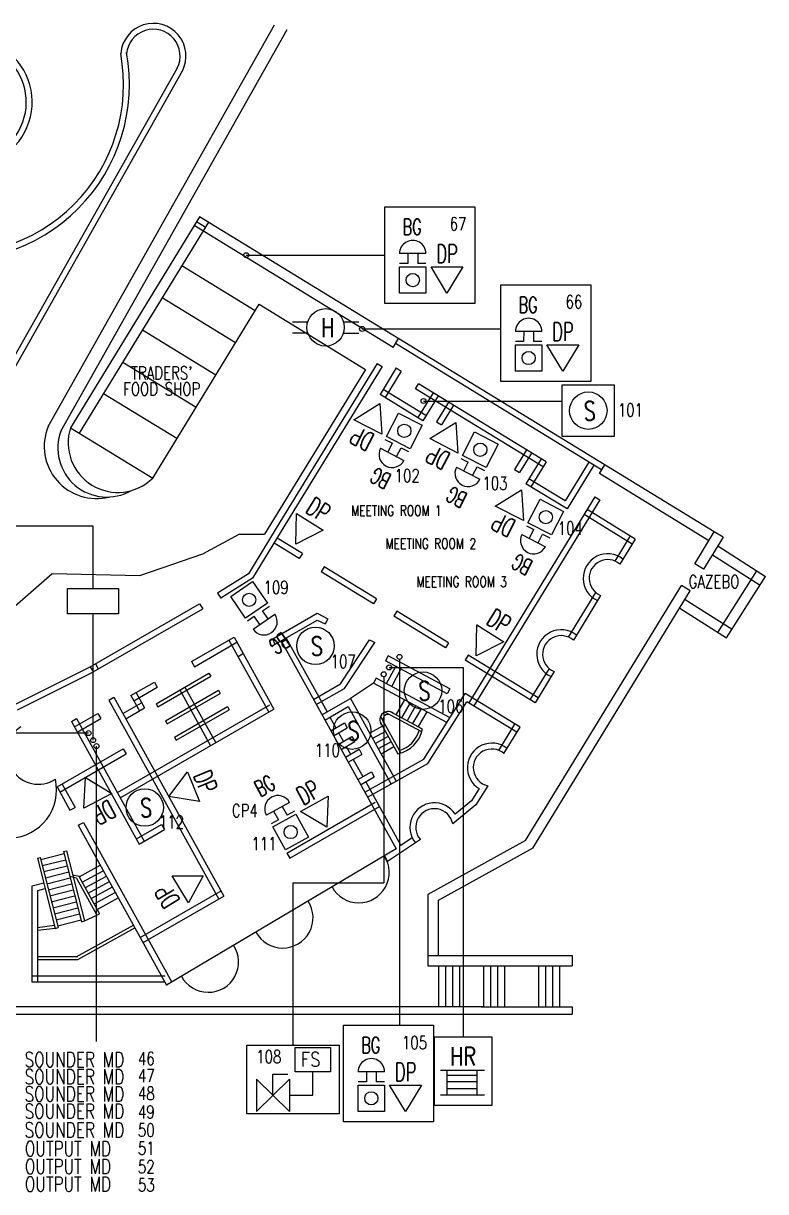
# Model space of a CAD drawing. Extents: x -2888 to 8486, y -2377 to 1555.
# Drawn here: x 6293.4 to 6382.6, y -451.5 to -311 of the extents above; entities that cross this region are included whole.
import ezdxf
from ezdxf.enums import TextEntityAlignment as Align

# ---------------------------------------------------------------- set-up
doc = ezdxf.new("R2010")
doc.units = 0
doc.layers.get('0').update_dxf_attribs({"linetype": 'CONTINUOUS'})
for name, color, linetype in [('FAPOINT', 1, 'CONTINUOUS'), ('FF_GRID_LINE', 8, 'CONTINUOUS'), ('MIMIC_SIZE', 7, 'CONTINUOUS'), ('NAMA_TEMPAT', 6, 'CONTINUOUS'), ('TEXT', 8, 'CONTINUOUS')]:
    doc.layers.add(name, color=color, linetype=linetype)
doc.styles.add('BADAI', font='romans.shx', dxfattribs={"width": 0.65})
doc.styles.add('PLOT02__REVB$0$NARROW', font='SIMPLEX', dxfattribs={"width": 0.75})
doc.styles.add('ROMANS', font='ROMANS.SHX', dxfattribs={"width": 0.8})

msp = doc.modelspace()

# ---------------------------------------------------------------- linework, layer by layer
at = {"color": 1}
for p, q in [((6341.795, -338.707), (6338.614, -338.703)), ((6339.608, -338.704), (6339.607, -339.897)), ((6340.801, -338.706), (6340.8, -339.899)), ((6338.609, -343.475), (6338.612, -340.294)), ((6339.607, -339.897), (6338.612, -339.896)), ((6338.612, -340.294), (6341.794, -340.297)), ((6341.794, -339.9), (6340.8, -339.899)), ((6341.794, -340.297), (6341.79, -343.479)), ((6342.406, -340.299), (6346.224, -340.289)), ((6344.311, -343.475), (6342.406, -340.299)), ((6346.224, -340.289), (6344.311, -343.475)), ((6355.729, -348.079), (6352.547, -348.075)), ((6353.542, -348.076), (6353.54, -349.269)), ((6354.735, -348.078), (6354.733, -349.271)), ((6352.542, -352.848), (6352.546, -349.666)), ((6353.54, -349.269), (6352.546, -349.268)), ((6352.546, -349.666), (6355.727, -349.669)), ((6355.728, -349.272), (6354.733, -349.271)), ((6355.727, -349.669), (6355.724, -352.851)), ((6356.34, -349.671), (6360.157, -349.661)), ((6358.245, -352.848), (6356.34, -349.671)), ((6360.157, -349.661), (6358.245, -352.848)), ((6333.105, -358.677), (6336.263, -356.718)), ((6336.263, -356.718), (6336.505, -360.414)), ((6337.049, -360.696), (6338.507, -357.868)), ((6336.505, -360.414), (6333.105, -358.677)), ((6341.334, -359.326), (6339.876, -362.154)), ((6342.242, -360.948), (6345.4, -358.989)), ((6345.4, -358.989), (6345.641, -362.685)), ((6339.876, -362.154), (6337.049, -360.696)), ((6346.185, -362.967), (6347.643, -360.139)), ((6336.319, -362.109), (6339.147, -363.567)), ((6336.866, -361.049), (6337.75, -361.505)), ((6337.203, -362.565), (6337.75, -361.505)), ((6338.263, -363.112), (6338.81, -362.051)), ((6338.81, -362.051), (6339.694, -362.507)), ((6345.641, -362.685), (6342.242, -360.948)), ((6350.471, -361.597), (6349.013, -364.425)), ((6346.003, -363.32), (6346.887, -363.776)), ((6349.013, -364.425), (6346.185, -362.967)), ((6345.456, -364.381), (6348.284, -365.839)), ((6346.34, -364.836), (6346.887, -363.776)), ((6347.4, -365.383), (6347.947, -364.323)), ((6347.947, -364.323), (6348.831, -364.779)), ((6350.112, -369.047), (6353.27, -367.088)), ((6353.27, -367.088), (6353.512, -370.784)), ((6353.512, -370.784), (6350.112, -369.047)), ((6354.056, -371.066), (6355.514, -368.238)), ((6326.137, -373.636), (6326.209, -369.932)), ((6326.209, -369.932), (6329.45, -371.951)), ((6358.342, -369.696), (6356.883, -372.524)), ((6329.45, -371.951), (6326.137, -373.636)), ((6353.873, -371.419), (6354.757, -371.875)), ((6356.883, -372.524), (6354.056, -371.066)), ((6354.21, -372.935), (6354.757, -371.875)), ((6353.327, -372.48), (6356.154, -373.938)), ((6355.271, -373.482), (6355.817, -372.422)), ((6355.817, -372.422), (6356.701, -372.878)), ((6320.943, -378.118), (6322.737, -380.745)), ((6320.11, -382.539), (6318.316, -379.912)), ((6322.737, -380.745), (6320.11, -382.539)), ((6322.14, -381.634), (6322.962, -381.074)), ((6322.813, -382.62), (6322.14, -381.634)), ((6320.334, -382.868), (6321.155, -382.307)), ((6321.007, -383.853), (6323.634, -382.059)), ((6321.828, -383.292), (6321.155, -382.307)), ((6347.838, -387.047), (6347.91, -383.344)), ((6347.91, -383.344), (6351.151, -385.363)), ((6351.151, -385.363), (6347.838, -387.047)), ((6310.882, -403.982), (6313.102, -401.018)), ((6313.102, -401.018), (6314.555, -404.548)), ((6300.639, -405.379), (6300.845, -401.669)), ((6300.845, -401.669), (6304.011, -403.591)), ((6304.011, -403.591), (6300.639, -405.379)), ((6314.555, -404.548), (6310.882, -403.982)), ((6326.695, -405.782), (6330.037, -403.937)), ((6330.037, -403.937), (6329.893, -407.651)), ((6325.393, -404.68), (6322.602, -406.206)), ((6323.474, -405.729), (6324.047, -406.776)), ((6324.521, -405.157), (6325.094, -406.203)), ((6325.966, -405.726), (6325.094, -406.203)), ((6329.893, -407.651), (6326.695, -405.782)), ((6324.047, -406.776), (6323.174, -407.253)), ((6323.366, -407.602), (6326.157, -406.075)), ((6326.157, -406.075), (6327.684, -408.866)), ((6324.892, -410.393), (6323.366, -407.602)), ((6311.273, -413.491), (6314.99, -413.482)), ((6313.254, -416.755), (6311.273, -413.491)), ((6314.99, -413.482), (6313.254, -416.755)), ((6321.404, -441.848), (6325.39, -437.928)), ((6325.39, -441.848), (6321.404, -437.948)), ((6321.404, -437.948), (6321.404, -441.848)), ((6323.392, -437.331), (6325.19, -437.331)), ((6323.392, -439.893), (6323.392, -437.331)), ((6325.39, -437.928), (6325.39, -441.848)), ((6328.18, -439.885), (6328.18, -437.068)), ((6336.814, -437.064), (6333.632, -437.06)), ((6334.627, -437.061), (6334.625, -438.255)), ((6335.82, -437.063), (6335.818, -438.256)), ((6333.627, -441.833), (6333.631, -438.651)), ((6334.625, -438.255), (6333.631, -438.253)), ((6333.631, -438.651), (6336.812, -438.655)), ((6336.813, -438.257), (6335.818, -438.256)), ((6336.812, -438.655), (6336.809, -441.836)), ((6337.425, -438.656), (6341.242, -438.646)), ((6339.33, -441.833), (6337.425, -438.656)), ((6341.242, -438.646), (6339.33, -441.833)), ((6325.39, -439.885), (6328.18, -439.885))]:
    msp.add_line(p, q, dxfattribs=at)
for points in [[(6336.854, -333.074), (6347.681, -333.074), (6347.681, -344.715), (6336.854, -344.715)], [(6350.788, -342.447), (6361.614, -342.447), (6361.614, -354.087), (6350.788, -354.087)], [(6358.168, -354.483), (6364.432, -354.483), (6364.432, -360.685), (6358.168, -360.685)], [(6331.873, -431.432), (6342.699, -431.432), (6342.699, -443.072), (6331.873, -443.072)], [(6320.244, -433.836), (6331.359, -433.836), (6331.359, -442.12), (6320.244, -442.12)], [(6342.838, -432.838), (6349.696, -432.838), (6349.696, -441.122), (6342.838, -441.122)], [(6326.053, -437.068), (6326.053, -434.122), (6330.308, -434.122), (6330.308, -437.068)]]:
    msp.add_lwpolyline(points, close=True, dxfattribs=at)
at = {"color": 1, "linetype": 'BYBLOCK'}
for centre, radius in [((6320.186, -338.895), 0.299), ((6329.723, -347.571), 2.25), ((6334.12, -347.764), 0.299), ((6341.5, -356.428), 0.299), ((6361.311, -357.583), 2.25), ((6328.505, -385.857), 2.25), ((6338.605, -387.182), 0.299), ((6336.711, -389.27), 0.299), ((6337.356, -388.454), 0.299), ((6341.441, -391.237), 2.25), ((6332.919, -396.047), 2.25), ((6301.219, -396.345), 0.299), ((6301.772, -397.19), 0.299), ((6302.176, -397.909), 0.299), ((6307.977, -405.285), 2.25)]:
    msp.add_circle(centre, radius, dxfattribs=at)
at = {"color": 1}
for centre in [(6340.201, -341.886), (6354.135, -351.258), (6339.191, -360.011), (6348.328, -362.282), (6356.199, -370.381), (6320.527, -380.329), (6325.525, -408.234), (6335.22, -440.244)]:
    msp.add_circle(centre, 0.795, dxfattribs=at)
for centre, start, end in [((6340.204, -338.705), 359.93967, 179.93967), ((6354.138, -348.077), 359.93967, 179.93967), ((6337.733, -362.838), 152.72076, 332.72076), ((6346.87, -365.11), 152.72076, 332.72076), ((6354.74, -373.209), 152.72076, 332.72076), ((6322.32, -382.956), 214.32335, 34.32335), ((6323.998, -405.443), 28.67954, 208.67954), ((6335.223, -437.062), 359.93967, 179.93967)]:
    msp.add_arc(centre, 1.591, start, end, dxfattribs=at)
at = {"layer": 'FAPOINT', "color": 1, "linetype": 'BYBLOCK'}
for p, q in [((6343.554, -436.845), (6348.812, -436.845)), ((6344.336, -439.815), (6344.336, -436.845)), ((6344.336, -437.454), (6347.962, -437.454)), ((6347.962, -439.815), (6347.962, -436.845)), ((6344.336, -438.221), (6347.962, -438.221)), ((6344.336, -439.049), (6347.962, -439.049)), ((6343.554, -439.815), (6348.812, -439.815))]:
    msp.add_line(p, q, dxfattribs=at)
at = {"layer": 'FF_GRID_LINE', "color": 1}
for p, q in [((6341.79, -343.479), (6338.609, -343.475)), ((6355.724, -352.851), (6352.542, -352.848)), ((6338.507, -357.868), (6341.334, -359.326)), ((6347.643, -360.139), (6350.471, -361.597)), ((6355.514, -368.238), (6358.342, -369.696)), ((6318.316, -379.912), (6320.943, -378.118)), ((6327.684, -408.866), (6324.892, -410.393)), ((6336.809, -441.836), (6333.627, -441.833))]:
    msp.add_line(p, q, dxfattribs=at)
at = {"layer": 'MIMIC_SIZE', "color": 0}
for p, q in [((6296.365, -359.5), (6323.588, -311.2)), ((6297.89, -360.056), (6325.113, -311.757)), ((6311.874, -316.435), (6287.873, -358.868)), ((6312.49, -316.784), (6288.489, -359.216)), ((6314.571, -334.287), (6299.055, -359.641)), ((6315.628, -334.933), (6300.111, -360.288)), ((6337.848, -349.984), (6313.924, -335.343)), ((6315.258, -335.537), (6314.202, -334.89)), ((6376.456, -372.157), (6314.571, -334.287)), ((6312.432, -340.155), (6321.253, -345.554)), ((6310.084, -343.992), (6318.905, -349.39)), ((6308.933, -365.686), (6321.719, -344.792)), ((6321.719, -344.792), (6334.513, -352.621)), ((6307.713, -347.866), (6316.534, -353.265)), ((6337.848, -349.984), (6338.495, -348.927)), ((6362.918, -364.702), (6338.126, -349.531)), ((6305.332, -351.758), (6314.153, -357.156)), ((6335.916, -351.915), (6323.798, -371.717)), ((6336.52, -352.284), (6324.401, -372.087)), ((6335.916, -351.915), (6336.52, -352.284)), ((6338.219, -352.455), (6336.271, -355.637)), ((6338.219, -352.455), (6338.822, -352.824)), ((6334.513, -352.621), (6322.397, -372.42)), ((6338.822, -352.824), (6336.875, -356.007)), ((6341.794, -358.187), (6336.641, -355.034)), ((6340.519, -354.952), (6340.888, -354.348)), ((6355.868, -364.345), (6340.519, -354.952)), ((6356.238, -363.742), (6340.888, -354.348)), ((6303.034, -355.513), (6311.855, -360.911)), ((6341.425, -358.791), (6336.271, -355.637)), ((6342.653, -355.428), (6340.821, -358.422)), ((6343.257, -355.798), (6341.425, -358.791)), ((6344.512, -356.566), (6343.069, -358.923)), ((6345.115, -356.935), (6343.673, -359.292)), ((6343.069, -358.923), (6343.673, -359.292)), ((6299.055, -359.641), (6308.933, -365.686)), ((6353.893, -362.307), (6352.451, -364.664)), ((6354.497, -362.676), (6353.054, -365.033)), ((6355.634, -363.372), (6353.802, -366.366)), ((6352.451, -364.664), (6353.054, -365.033)), ((6356.238, -363.742), (6354.406, -366.735)), ((6361.378, -363.76), (6358.523, -368.425)), ((6361.982, -364.13), (6358.758, -369.398)), ((6362.64, -365.155), (6363.287, -364.099)), ((6358.758, -369.398), (6353.802, -366.366)), ((6358.523, -368.425), (6354.172, -365.762)), ((6375.809, -373.214), (6362.64, -365.155)), ((6362.114, -367.947), (6346.957, -392.714)), ((6362.718, -368.316), (6347.561, -393.084)), ((6362.114, -367.947), (6362.718, -368.316)), ((6366.578, -373.62), (6360.805, -370.087)), ((6366.948, -373.016), (6361.174, -369.483)), ((6323.798, -371.717), (6320.437, -377.209)), ((6324.401, -372.087), (6320.954, -377.72)), ((6314.981, -374.811), (6319.339, -372.42)), ((6319.339, -372.42), (6322.397, -372.42)), ((6326.56, -375.349), (6323.537, -373.499)), ((6326.93, -374.745), (6323.907, -372.895)), ((6366.344, -372.647), (6364.5, -375.66)), ((6366.948, -373.016), (6365.104, -376.028)), ((6374.101, -376.006), (6376.456, -372.157)), ((6377.513, -372.804), (6375.158, -376.652)), ((6377.513, -372.804), (6376.456, -372.157)), ((6307.383, -377.412), (6314.981, -374.811)), ((6326.93, -374.745), (6326.56, -375.349)), ((6376.228, -374.903), (6381.97, -378.551)), ((6376.874, -373.847), (6382.634, -377.505)), ((6329.55, -376.349), (6329.18, -376.952)), ((6335.851, -380.205), (6329.55, -376.349)), ((6375.158, -376.652), (6374.101, -376.006)), ((6291.702, -381.656), (6296.842, -377.169)), ((6296.842, -377.169), (6307.383, -377.412)), ((6320.437, -377.209), (6316.737, -379.538)), ((6320.954, -377.72), (6317.115, -380.137)), ((6335.481, -380.808), (6329.18, -376.952)), ((6376.888, -384.241), (6381.589, -376.841)), ((6377.934, -384.905), (6382.634, -377.505)), ((6353.762, -409.242), (6372.508, -378.609)), ((6373.564, -379.256), (6372.508, -378.609)), ((6316.737, -379.538), (6317.115, -380.137)), ((6335.851, -380.205), (6335.481, -380.808)), ((6354.648, -410.167), (6373.564, -379.256)), ((6362.188, -379.437), (6358.909, -384.797)), ((6362.791, -379.808), (6359.513, -385.165)), ((6372.962, -380.28), (6378.598, -383.859)), ((6301.432, -388.367), (6314.573, -380.801)), ((6301.775, -388.986), (6314.951, -381.4)), ((6314.573, -380.801), (6314.951, -381.4)), ((6323.099, -385.174), (6328.708, -381.945)), ((6328.708, -381.945), (6329.997, -382.598)), ((6338.289, -381.697), (6337.92, -382.301)), ((6344.499, -385.497), (6338.289, -381.697)), ((6372.298, -381.325), (6377.934, -384.905)), ((6323.453, -385.788), (6328.73, -382.75)), ((6328.73, -382.75), (6329.677, -383.229)), ((6329.997, -382.598), (6329.677, -383.229)), ((6344.129, -386.101), (6337.92, -382.301)), ((6313.611, -387.74), (6318.717, -384.8)), ((6313.954, -388.36), (6319.07, -385.414)), ((6318.104, -385.154), (6322.903, -393.828)), ((6318.717, -384.8), (6323.517, -393.474)), ((6323.338, -385.023), (6323.631, -385.667)), ((6324.365, -385.262), (6338.197, -410.258)), ((6324.985, -384.92), (6329.898, -393.799)), ((6331.508, -390.435), (6334.993, -385.127)), ((6332.008, -390.964), (6335.629, -385.448)), ((6334.993, -385.127), (6335.629, -385.448)), ((6344.499, -385.497), (6344.129, -386.101)), ((6319.198, -387.131), (6319.73, -386.824)), ((6337.251, -387.037), (6336.917, -387.661)), ((6344.67, -391.01), (6337.251, -387.037)), ((6346.883, -386.956), (6346.514, -387.56)), ((6354.905, -392.695), (6346.514, -387.56)), ((6355.275, -392.091), (6346.883, -386.956)), ((6292.529, -392.835), (6301.432, -388.367)), ((6301.432, -388.367), (6301.775, -388.986)), ((6302.046, -388.014), (6302.388, -388.633)), ((6313.611, -387.74), (6313.954, -388.36)), ((6344.336, -391.634), (6336.917, -387.661)), ((6337.048, -390.395), (6338.156, -388.325)), ((6337.671, -390.729), (6338.78, -388.659)), ((6356.597, -388.574), (6354.301, -392.325)), ((6357.2, -388.945), (6354.905, -392.695)), ((6292.696, -393.543), (6301.75, -389)), ((6306.322, -391.837), (6309.134, -390.218)), ((6309.134, -390.218), (6309.487, -390.831)), ((6309.335, -392.81), (6315.705, -389.142)), ((6309.541, -393.181), (6315.91, -389.514)), ((6315.705, -389.142), (6315.91, -389.514)), ((6335.474, -390.355), (6332.703, -392.184)), ((6335.808, -389.731), (6335.474, -390.355)), ((6344.294, -395.079), (6335.474, -390.355)), ((6344.628, -394.455), (6335.808, -389.731)), ((6306.664, -392.456), (6309.487, -390.831)), ((6306.935, -391.484), (6307.949, -393.316)), ((6310.471, -394.862), (6316.84, -391.195)), ((6310.676, -395.233), (6317.046, -391.566)), ((6312.199, -391.161), (6315.905, -397.857)), ((6312.813, -390.807), (6316.518, -397.504)), ((6316.84, -391.195), (6317.046, -391.566)), ((6328.251, -392.31), (6331.508, -390.435)), ((6328.604, -392.923), (6332.008, -390.964)), ((6341.519, -399.476), (6346.491, -391.599)), ((6344.67, -391.01), (6344.336, -391.634)), ((6353.1, -395.644), (6346.491, -391.599)), ((6303.652, -392.379), (6304.266, -392.025)), ((6303.652, -392.379), (6316.885, -416.292)), ((6304.266, -392.025), (6317.498, -415.939)), ((6304.7, -403.492), (6323.018, -392.945)), ((6305.355, -393.994), (6307.606, -392.697)), ((6306.322, -391.837), (6307.336, -393.67)), ((6309.335, -392.81), (6309.541, -393.181)), ((6311.557, -396.824), (6317.926, -393.157)), ((6317.926, -393.157), (6318.132, -393.528)), ((6329.274, -394.158), (6332.703, -392.184)), ((6329.627, -394.772), (6332.433, -393.156)), ((6332.433, -393.156), (6337.594, -402.483)), ((6332.703, -392.184), (6338.211, -402.138)), ((6339.218, -392.36), (6338.187, -394.138)), ((6339.884, -392.717), (6338.853, -394.495)), ((6340.55, -393.074), (6339.519, -394.852)), ((6342.022, -400.006), (6346.717, -392.567)), ((6352.731, -396.248), (6346.717, -392.567)), ((6299.169, -394.96), (6299.783, -394.606)), ((6299.523, -395.599), (6302.335, -393.98)), ((6299.783, -394.606), (6307.927, -409.324)), ((6299.866, -396.218), (6302.688, -394.593)), ((6302.335, -393.98), (6302.688, -394.593)), ((6305.042, -404.111), (6323.517, -393.474)), ((6305.697, -394.613), (6307.949, -393.316)), ((6311.762, -397.196), (6318.132, -393.528)), ((6330.241, -394.418), (6330.951, -395.701)), ((6336.325, -394.348), (6338.762, -398.753)), ((6341.294, -396.204), (6336.854, -393.826)), ((6341.387, -395.852), (6337.545, -393.795)), ((6341.217, -393.431), (6340.186, -395.209)), ((6341.883, -393.788), (6340.852, -395.566)), ((6299.169, -394.96), (6307.313, -409.677)), ((6310.471, -394.862), (6310.676, -395.233)), ((6330.337, -396.054), (6331.981, -395.108)), ((6330.68, -396.674), (6332.324, -395.727)), ((6331.981, -395.108), (6332.324, -395.727)), ((6336.581, -395.5), (6335.035, -396.355)), ((6336.267, -394.976), (6338.411, -398.849)), ((6350.571, -398.422), (6352.497, -395.274)), ((6351.175, -398.79), (6353.1, -395.644)), ((6311.557, -396.824), (6311.762, -397.196)), ((6331.246, -397.697), (6332.89, -396.75)), ((6331.293, -396.32), (6331.859, -397.344)), ((6331.589, -398.316), (6333.232, -397.37)), ((6332.89, -396.75), (6333.232, -397.37)), ((6336.908, -396.134), (6335.362, -396.989)), ((6337.253, -396.757), (6335.707, -397.613)), ((6337.598, -397.381), (6336.053, -398.236)), ((6297.434, -402.816), (6305.399, -398.23)), ((6305.399, -398.23), (6305.742, -398.849)), ((6332.098, -399.237), (6333.742, -398.291)), ((6332.202, -397.963), (6332.712, -398.884)), ((6333.742, -398.291), (6334.085, -398.91)), ((6337.944, -398.004), (6336.398, -398.86)), ((6297.777, -403.435), (6305.742, -398.849)), ((6332.441, -399.857), (6334.085, -398.91)), ((6333.055, -399.504), (6334.204, -401.58)), ((6334.426, -403.444), (6341.519, -399.476)), ((6334.772, -404.062), (6342.022, -400.006)), ((6333.59, -401.934), (6335.234, -400.987)), ((6333.933, -402.553), (6335.577, -401.607)), ((6335.234, -400.987), (6335.577, -401.607)), ((6297.434, -402.816), (6298.989, -405.627)), ((6298.047, -402.463), (6299.603, -405.274)), ((6334.547, -402.2), (6338.787, -409.863)), ((6348.179, -403.014), (6347.259, -404.488)), ((6349.219, -402.684), (6347.797, -404.961)), ((6298.989, -405.627), (6299.603, -405.274)), ((6325.076, -410.759), (6335.694, -404.646)), ((6325.419, -411.378), (6336.193, -405.175)), ((6347.797, -404.961), (6345.013, -407.247)), ((6347.259, -404.488), (6345.303, -406.093)), ((6299.985, -407.427), (6300.599, -407.074)), ((6300.599, -407.074), (6311.219, -426.266)), ((6299.985, -407.427), (6310.61, -426.627)), ((6306.971, -409.058), (6310.003, -407.312)), ((6307.313, -409.677), (6310.346, -407.931)), ((6310.003, -407.312), (6310.346, -407.931)), ((6341.122, -409.149), (6337.179, -411.793)), ((6340.15, -408.949), (6338.787, -409.863)), ((6353.762, -409.242), (6342.014, -415.755)), ((6295.072, -411.379), (6295.415, -411.292)), ((6295.072, -411.379), (6297.226, -419.816)), ((6295.415, -411.292), (6297.569, -419.729)), ((6295.481, -411.55), (6298.289, -410.834)), ((6298.223, -410.575), (6298.566, -410.488)), ((6298.223, -410.575), (6300.376, -419.012)), ((6298.566, -410.488), (6300.719, -418.925)), ((6338.197, -410.258), (6310.61, -426.627)), ((6325.076, -410.759), (6325.419, -411.378)), ((6336.791, -411.093), (6337.179, -411.793)), ((6354.648, -410.167), (6343.253, -416.484)), ((6295.666, -412.274), (6298.474, -411.558)), ((6295.851, -412.998), (6298.658, -412.282)), ((6300.097, -413.613), (6302.64, -412.225)), ((6296.035, -413.722), (6298.843, -413.006)), ((6296.22, -414.446), (6299.028, -413.73)), ((6299.786, -413.783), (6298.97, -413.592)), ((6300.127, -413.597), (6299.311, -413.406)), ((6299.786, -413.783), (6302.223, -418.246)), ((6300.097, -413.613), (6302.534, -418.077)), ((6300.455, -414.269), (6302.998, -412.88)), ((6300.837, -414.912), (6303.381, -413.523)), ((6301.196, -415.567), (6303.739, -414.179)), ((6294.43, -414.694), (6295.83, -414.35)), ((6294.43, -426.276), (6294.43, -414.694)), ((6295.138, -415.249), (6296.006, -415.036)), ((6295.138, -426.276), (6295.138, -415.249)), ((6296.376, -415.17), (6299.184, -414.454)), ((6296.561, -415.894), (6299.369, -415.178)), ((6301.54, -416.231), (6304.084, -414.842)), ((6301.898, -416.886), (6304.442, -415.498)), ((6307.446, -420.91), (6317.155, -415.32)), ((6296.746, -416.618), (6299.554, -415.902)), ((6296.931, -417.342), (6299.738, -416.626)), ((6302.256, -417.542), (6304.8, -416.153)), ((6307.789, -421.529), (6317.498, -415.939)), ((6342.014, -415.755), (6342.014, -424.305)), ((6343.253, -416.484), (6343.253, -423.066)), ((6297.115, -418.066), (6299.923, -417.35)), ((6297.327, -418.783), (6300.135, -418.067)), ((6300.719, -418.925), (6302.223, -418.246)), ((6302.223, -418.246), (6302.534, -418.077)), ((6297.137, -419.471), (6295.093, -419.732)), ((6297.226, -419.816), (6295.138, -420.083)), ((6297.226, -419.816), (6297.569, -419.729)), ((6297.512, -419.507), (6300.32, -418.791)), ((6299.744, -423.247), (6306.631, -419.436)), ((6299.915, -423.557), (6306.802, -419.746)), ((6300.376, -419.012), (6300.719, -418.925)), ((6295.138, -423.203), (6299.915, -423.203)), ((6295.138, -423.557), (6299.915, -423.557)), ((6342.014, -423.066), (6359.362, -423.066)), ((6359.362, -423.066), (6359.362, -424.305)), ((6342.014, -424.305), (6359.362, -424.305)), ((6343.285, -424.305), (6343.285, -429.241)), ((6344.13, -424.305), (6344.13, -429.241)), ((6344.976, -424.305), (6344.976, -429.241)), ((6345.822, -424.305), (6345.822, -429.241)), ((6348.705, -424.305), (6348.705, -429.241)), ((6349.55, -424.305), (6349.55, -429.241)), ((6350.396, -424.305), (6350.396, -429.241)), ((6351.242, -424.305), (6351.242, -429.241)), ((6355.316, -424.305), (6355.316, -429.241)), ((6356.162, -424.305), (6356.162, -429.241)), ((6357.007, -424.305), (6357.007, -429.241)), ((6357.853, -424.305), (6357.853, -429.241)), ((6310.416, -425.568), (6294.43, -425.568)), ((6310.416, -426.276), (6294.43, -426.276)), ((6348.705, -429.241), (6195.209, -429.241)), ((6348.447, -429.241), (6359.362, -429.241)), ((6359.362, -429.241), (6359.362, -430.125)), ((6206.125, -430.125), (6359.362, -430.125))]:
    msp.add_line(p, q, dxfattribs=at)
at = {"layer": 'MIMIC_SIZE', "color": 1}
for p, q in [((6320.186, -338.895), (6336.854, -338.895)), ((6325.73, -348.248), (6327.577, -348.248)), ((6325.733, -346.888), (6327.58, -346.888)), ((6331.867, -348.255), (6333.714, -348.255)), ((6331.869, -346.895), (6333.716, -346.895)), ((6334.12, -347.764), (6350.788, -347.764)), ((6341.5, -356.428), (6358.168, -356.428)), ((6301.772, -371.482), (6292.362, -371.482)), ((6301.772, -378.967), (6301.772, -371.482)), ((6301.772, -397.19), (6301.772, -382.017)), ((6338.605, -387.481), (6338.605, -431.432)), ((6337.356, -388.454), (6346.267, -388.454)), ((6346.267, -388.454), (6346.267, -432.838)), ((6336.711, -389.569), (6336.711, -414.343)), ((6301.219, -396.345), (6285.857, -396.345)), ((6302.176, -433.424), (6302.176, -397.909)), ((6325.802, -414.343), (6325.802, -433.836)), ((6325.802, -414.343), (6336.711, -414.343))]:
    msp.add_line(p, q, dxfattribs=at)
at = {"layer": 'MIMIC_SIZE', "color": 0}
for centre, radius, start, end in [((6309.011, -314.96), 3.929, 332.74486, 175.39282), ((6309.011, -314.96), 3.221, 332.74486, 175.39282), ((6285.006, -318.366), 21.138, 259.74293, 10.4957), ((6286.716, -320.501), 7.731, 264.68505, 58.79492), ((6285.006, -318.366), 20.43, 259.74293, 10.4957), ((6286.716, -320.501), 7.023, 264.68505, 55.62175), ((6302.18, -361.874), 6.281, 157.78724, 284.0636), ((6303.43, -362.077), 5.897, 159.13238, 300.02563), ((6304.737, -361.45), 5.963, 162.34094, 314.72951), ((6363.65, -377.736), 2.951, 51.73388, 245.33658), ((6363.65, -377.736), 2.243, 49.5723, 247.49816), ((6358.058, -386.873), 2.951, 51.73388, 245.33658), ((6358.058, -386.873), 2.243, 49.5723, 247.49816), ((6337.242, -394.748), 1.001, 48.68959, 228.68959), ((6337.242, -394.748), 0.647, 48.68959, 228.68959), ((6295.205, -398.704), 3.785, 124.40851, 302.5078), ((6337.566, -395.033), 3.908, 282.48576, 347.90603), ((6337.566, -395.033), 3.554, 286.70656, 343.65381), ((6349.72, -400.498), 2.951, 51.73388, 238.50827), ((6349.72, -400.498), 2.243, 49.5723, 257.09135), ((6291.58, -403.171), 5.801, 272.786, 12.69802), ((6342.811, -407.673), 2.951, 32.37094, 218.98915), ((6342.811, -407.673), 2.243, 10.94984, 221.15073), ((6333.715, -413.104), 3.651, 208.16843, 33.19666), ((6324.565, -418.533), 3.651, 208.16843, 33.19666), ((6315.61, -423.847), 3.651, 208.16843, 33.19666)]:
    msp.add_arc(centre, radius, start, end, dxfattribs=at)
at = {"layer": 'NAMA_TEMPAT', "color": 1, "linetype": 'BYBLOCK'}
msp.add_lwpolyline([(6298.709, -382.017), (6298.709, -378.967), (6304.835, -378.967), (6304.835, -382.017)], close=True, dxfattribs=at)
msp.add_lwpolyline([(6298.709, -382.017), (6298.709, -378.967), (6304.835, -378.967), (6304.835, -382.017)], close=True, dxfattribs=at)

# ---------------------------------------------------------------- texts
at = {"color": 0, "linetype": 'BYBLOCK', "style": 'PLOT02__REVB$0$NARROW', "width": 0.75}
for s, p in [('67', (6344.645, -335.914)), ('66', (6358.578, -345.286)), ('101', (6364.863, -358.299)), ('102', (6338.027, -366.189)), ('103', (6348.583, -367.089)), ('104', (6357.635, -372.493)), ('109', (6322.265, -379.616)), ('107', (6330.33, -388.522)), ('106', (6343.265, -393.902)), ('110', (6328.427, -399.183)), ('112', (6309.679, -407.829)), ('111', (6320.807, -410.431)), ('105', (6338.904, -434.329)), ('46', (6307.161, -436.244)), ('108', (6321.382, -436.024)), ('47', (6307.161, -438.318)), ('48', (6307.161, -440.443)), ('49', (6307.161, -442.672)), ('50', (6307.161, -444.849)), ('51', (6307.161, -447.028)), ('52', (6307.161, -449.257)), ('53', (6307.161, -451.435))]:
    msp.add_text(s, height=1.5671, dxfattribs=at).set_placement(p)
at = {"color": 1, "linetype": 'BYBLOCK', "style": 'PLOT02__REVB$0$NARROW', "width": 0.75}
for s, height, p in [('H', 2.255, (6329.165, -348.741)), ('S', 2.255, (6360.753, -358.753)), ('S', 2.255, (6327.947, -387.026)), ('S', 2.255, (6340.882, -392.406)), ('S', 2.255, (6332.36, -397.217)), ('S', 2.255, (6307.419, -406.455)), ('HR', 2.2387, (6344.703, -436.318))]:
    msp.add_text(s, height=height, dxfattribs=at).set_placement(p)
at = {"color": 0, "linetype": 'BYBLOCK', "style": 'PLOT02__REVB$0$NARROW', "width": 0.75}
for s, height, p in [("TRADERS'", 1.5671, (6310.031, -353.83)), ('FOOD SHOP', 1.5671, (6310.031, -355.764)), ('MEETING ROOM 1', 1.25365, (6338.229, -370.233)), ('MEETING ROOM 2', 1.25365, (6342.376, -374.202)), ('MEETING ROOM 3', 1.25365, (6346.075, -378.792)), ('GAZEBO', 1.5671, (6376.425, -378.924)), ('CP4', 1.5671, (6320.016, -406.439)), ('SOUNDER MD', 1.7909, (6299.518, -436.482)), ('SOUNDER MD', 1.7909, (6299.518, -438.548)), ('SOUNDER MD', 1.7909, (6299.518, -440.614)), ('SOUNDER MD', 1.7909, (6299.518, -442.68)), ('SOUNDER MD', 1.7909, (6299.518, -444.94)), ('OUTPUT MD', 1.7909, (6298.743, -447.2)), ('OUTPUT MD', 1.7909, (6298.743, -449.331)), ('OUTPUT MD', 1.7909, (6298.743, -451.461))]:
    msp.add_text(s, height=height, dxfattribs=at).set_placement(p, align=Align.CENTER)
at = {"color": 1, "style": 'ROMANS', "width": 0.85}
msp.add_text('FS', height=1.6959, dxfattribs=at).set_placement((6326.759, -436.402))
at = {"layer": 'TEXT', "color": 1, "style": 'BADAI', "width": 0.65}
for s, height, p in [('BG', 1.9203, (6339.017, -336.463)), ('DP', 2.2157, (6343.039, -339.831)), ('BG', 1.9203, (6352.951, -345.835)), ('DP', 2.2157, (6356.972, -349.203)), ('BG', 1.9203, (6334.036, -434.82)), ('DP', 2.2157, (6338.057, -438.188))]:
    msp.add_text(s, height=height, dxfattribs=at).set_placement(p)
for s, height, rotation, p in [('DP', 2.2157, 152.78109, (6335.728, -360.541)), ('DP', 2.2157, 152.78109, (6344.865, -362.812)), ('BG', 1.9203, 152.78109, (6337.764, -365.375)), ('BG', 1.9203, 152.78109, (6346.901, -367.647)), ('DP', 2.2157, 327.9226, (6327.185, -369.73)), ('DP', 2.2157, 152.78109, (6352.735, -370.911)), ('BG', 1.9203, 152.78109, (6354.771, -375.746)), ('DP', 2.2157, 327.9226, (6348.886, -383.141)), ('BG', 1.9203, 214.38368, (6324.567, -384.136)), ('DP', 2.2157, 292.2105, (6313.775, -401.426)), ('BG', 1.9203, 28.73987, (6321.878, -404.048)), ('DP', 2.2157, 28.73987, (6327.024, -405.068)), ('DP', 2.2157, 207.78296, (6303.67, -404.3)), ('DP', 2.2157, 121.10672, (6312.292, -416.495))]:
    msp.add_text(s, height=height, rotation=rotation, dxfattribs=at).set_placement(p)

doc.saveas('drawing.dxf')
